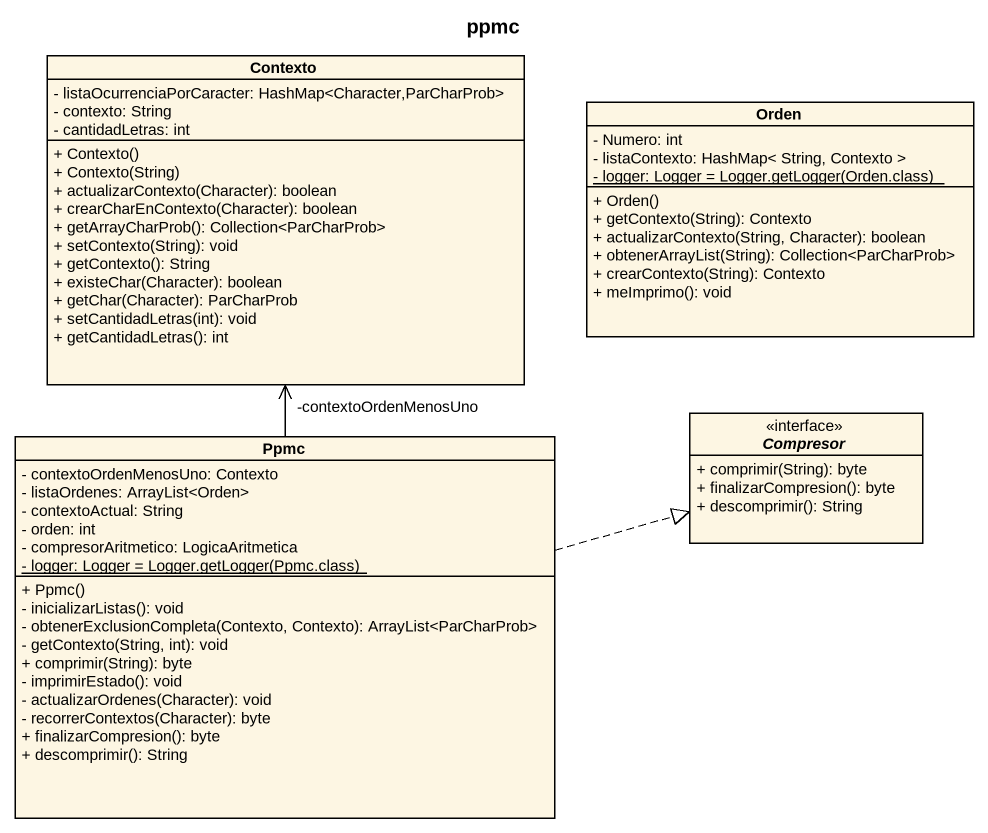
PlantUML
@startuml
title ppmc
hide circle
hide empty members
skinparam classAttributeIconSize 0
class Contexto {
  - listaOcurrenciaPorCaracter: HashMap<Character,ParCharProb>
  - contexto: String
  - cantidadLetras: int
  + Contexto()
  + Contexto(String)
  + actualizarContexto(Character): boolean
  + crearCharEnContexto(Character): boolean
  + getArrayCharProb(): Collection<ParCharProb>
  + setContexto(String): void
  + getContexto(): String
  + existeChar(Character): boolean
  + getChar(Character): ParCharProb
  + setCantidadLetras(int): void
  + getCantidadLetras(): int
}
class Orden {
  - Numero: int
  - listaContexto: HashMap< String, Contexto >
  {static} {field} - logger: Logger = Logger.getLogger(Orden.class)
  + Orden()
  + getContexto(String): Contexto
  + actualizarContexto(String, Character): boolean
  + obtenerArrayList(String): Collection<ParCharProb>
  + crearContexto(String): Contexto
  + meImprimo(): void
}
class Ppmc {
  - contextoOrdenMenosUno: Contexto
  - listaOrdenes: ArrayList<Orden>
  - contextoActual: String
  - orden: int
  - compresorAritmetico: LogicaAritmetica
  {static} {field} - logger: Logger = Logger.getLogger(Ppmc.class)
  + Ppmc()
  - inicializarListas(): void
  - obtenerExclusionCompleta(Contexto, Contexto): ArrayList<ParCharProb>
  - getContexto(String, int): void
  + comprimir(String): byte
  - imprimirEstado(): void
  - actualizarOrdenes(Character): void
  - recorrerContextos(Character): byte
  + finalizarCompresion(): byte
  + descomprimir(): String
}
interface Compresor <<interface>> {
  + comprimir(String): byte
  + finalizarCompresion(): byte
  + descomprimir(): String
}
Ppmc -up-> "-contextoOrdenMenosUno" Contexto
Ppmc .right.|> Compresor
@enduml
